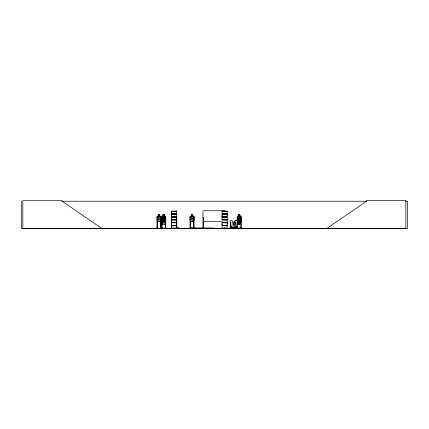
<?xml version="1.0" encoding="UTF-8"?>
<svg xmlns="http://www.w3.org/2000/svg" width="429" height="429" viewBox="0 0 429 429"><rect width="100%" height="100%" fill="white"/><g stroke="black" fill="none" stroke-linecap="round" stroke-linejoin="round"><path stroke-width="0.64" d="M176.764 225.3L171.654 225.3L171.659 222.785L176.764 222.785M176.764 216.699L171.654 216.699L171.659 214.189L176.764 214.189M222.083 225.3L222.083 222.785L227.198 222.785L227.193 225.3L222.083 225.3L222.088 224.045M222.083 216.699L222.083 214.189L227.198 214.189L227.193 216.699L222.083 216.699L222.088 215.444M227.193 224.045L227.193 222.785M227.193 215.444L227.193 214.189M174.742 228.33L178.845 228.11L171.648 228.228L171.654 225.804L176.764 225.804M178.839 228.126L171.659 228.158L171.659 225.804M231.88 227.81L232.153 222.544A1.367 1.335 -90 0 0 232.153 220.608A1.367 1.335 -90 0 0 230.271 220.608A1.367 1.335 -90 0 0 230.271 222.544L230.545 227.81L231.896 227.81M234.17 221.53L234.609 221.868L234.625 222.973A0.912 0.89 -90 0 1 234.808 224.405L234.615 227.917L233.725 227.917L233.542 224.405A0.912 0.89 -90 0 1 233.725 222.973L233.751 221.868L234.18 221.53M237.162 222.544L236.867 227.81L235.537 227.81L235.258 222.544A1.367 1.335 -90 0 1 235.258 220.608A1.367 1.335 -90 0 1 237.146 220.608A1.367 1.335 -90 0 1 237.162 222.544L237.162 222.544A1.367 1.335 -90 0 0 237.146 220.608A1.367 1.335 -90 0 0 235.28 220.608A1.367 1.335 -90 0 0 235.28 222.544L235.28 222.544M236.218 227.214C235.677 226.85 236.792 227.021 235.896 227.134M236.036 227.22L236.036 226.887L236.175 227.22M230.888 227.097C231.874 227.354 230.502 226.598 231.145 227.214M230.931 226.936L231.344 227.011L230.947 227.064M234.003 227.381L234.245 227.531L233.95 227.445M236.315 227.134L235.939 227.075L236.256 226.909M231.317 227.059L231.011 226.979M160.972 220.19L160.526 221.487L157.518 221.487M161.014 220.195L160.553 221.53L157.486 221.53L157.084 220.195M165.235 221.53L165.68 220.195L165.235 221.53L162.162 221.53L161.749 220.195L161.749 216.586L162.173 216.109L163.068 216.109L163.068 214.763L164.371 214.763L164.328 216.152L164.983 216.602L164.983 219.112L164.328 220.19L163.111 220.19L162.457 219.112L162.457 216.602L163.111 216.152L163.111 214.806L164.328 214.806M241.168 220.195L240.707 221.53L237.618 221.53L237.216 220.195M231.269 227.129L231.156 227.086M235.988 226.979L236.304 227.059L236.079 227.214M159.706 214.763L158.387 214.763L158.398 216.109L157.497 216.109L157.084 216.586L157.019 228.335L156.982 227.938L157.459 227.938L157.481 228.335L156.488 228.282L166.141 228.335L165.181 228.282L165.186 227.938L165.664 227.938M157.454 228.131L156.488 228.131M157.448 228.303L157.416 217.406L157.025 217.406M160.972 228.308L161.004 216.581L160.543 216.109L159.695 216.109M162.135 228.131L160.532 228.131M162.108 228.308L162.13 227.938L161.653 227.938M236.089 228.115L236.535 228.308L233.499 228.115L233.499 227.735M236.706 228.303L241.666 228.308L240.776 228.282L240.76 217.406L241.152 217.406M189.972 228.131L190.068 216.586L190.497 216.109L191.409 216.109M202.965 228.282L203.024 210.762L224.893 210.762M202.965 228.131L204.735 228.335M239.8 220.19L238.529 220.179L238.529 222.689L239.146 221.461C239.543 223.434 241.168 222.78 239.403 221.155C241.243 219.24 239.623 218.822 239.125 220.86C238.594 218.822 237.039 219.24 238.862 221.149L238.025 222.694L239.757 222.689L239.757 220.179L240.454 219.112L240.454 216.602L239.8 216.152L239.843 214.763L238.529 214.763L238.572 216.152L237.913 216.602L237.913 219.112L238.572 220.19M231.017 227.086L231.236 226.989M222.072 219.632L227.204 219.761M227.204 228.233L222.072 228.33M161.792 216.607L162.194 216.152L165.203 216.152M161.851 219.653L162.269 219.171L164.328 219.112M237.661 216.152L237.258 216.607L237.269 220.19M240.669 223.139L241.071 222.683L241.06 219.101L240.669 217.803M241.114 222.705L240.685 223.182L237.623 223.182L237.162 222.71M229.944 228.33L230.051 227.445L230.459 227.445L230.459 228.013M230.201 228.325L234.668 228.314M231.558 228.33L231.944 228.33L232.148 227.445M232.507 228.013L232.352 228.319L232.668 228.314M232.507 228.158L232.899 228.228M233.392 228.212C234.266 228.303 232.77 228.566 233.392 227.735L233.617 228.158M234.642 228.33L234.727 227.735M234.529 228.239L239.655 228.314L230.073 228.239M235.446 228.013L235.446 227.445L235.044 227.445L234.894 228.33M236.106 228.212L236.379 228.266M236.497 228.319L236.61 228.013M237.044 227.445L237.06 228.239M238.54 216.109L237.634 216.109L237.216 216.586L237.199 228.335L237.135 227.445M237.634 227.938L237.634 228.335L237.559 217.406L237.199 217.406M237.779 228.33L238.015 228.335M239.082 228.013L239.001 228.33M327.08 228.335L366.463 201.233L366.463 200.434L405.839 200.434L405.839 228.335L21.45 228.335L21.45 201.233M236.165 227.011L235.955 226.909M230.314 228.335L230.55 228.325M232.03 228.239L232.051 227.445M234.137 228.239L234.229 228.325M234.379 228.335L234.507 228.013L230.207 228.013L230.207 227.445M235.033 228.212L235.398 228.319L234.738 228.266M237.403 228.308L237.655 228.314M230.963 226.909L231.269 226.909M61.712 201.233L366.666 201.233M405.539 201.233L407.55 201.233L407.55 228.566L22.834 228.566L22.834 200.718L62.216 200.718L62.216 201.233L101.593 228.335M171.648 211.159L176.769 211.159M222.083 211.159L227.204 211.159M176.769 211.256L171.648 211.261L171.654 213.685L176.764 213.685M227.204 211.256L222.083 211.25L222.088 213.685L227.198 213.685L227.198 211.261M176.759 211.411L171.659 211.411L171.659 213.685M222.088 211.411L227.193 211.411M171.616 213.857L176.802 213.857M222.05 213.857L227.236 213.857M171.616 214.012L176.802 214.012M222.05 214.012L227.236 214.012M191.457 214.806L192.712 214.806L192.712 216.152L193.382 216.602L193.382 219.112L192.712 220.19L191.457 220.19L190.782 219.112L190.782 216.602L191.457 216.152L191.409 214.763L192.755 214.763L192.755 216.109L193.629 216.109L194.101 216.581L194.101 220.195L193.64 221.53L190.481 221.53L190.068 220.195M238.572 214.806L239.811 214.806M164.361 216.109L165.219 216.109L165.68 216.581L165.723 223.252M157.518 216.152L160.537 216.152M190.514 216.152L193.608 216.152M237.65 216.152L240.685 216.152L241.125 216.602M171.616 216.876L176.802 216.876M222.05 216.876L227.236 216.876M171.616 217.031L176.802 217.031M222.05 217.031L227.236 217.031M176.769 219.632L171.648 219.627L171.654 217.208L176.764 217.208M161.695 217.406L162.087 217.406L162.006 228.335L162.001 227.938M165.626 217.406L165.229 217.406L165.229 219.332M176.721 217.406L176.861 228.335M190.042 217.406L190.412 217.406L190.412 228.335L190.455 227.938M194.058 217.406L193.688 217.406L193.645 228.335M203.024 217.406L203.394 217.406L203.437 228.335M163.149 217.825L164.468 217.825M161.76 217.857L165.685 217.857M239.757 224.485L239.747 223.139L240.412 222.689L240.412 220.179L239.757 219.101L238.529 219.101L237.87 220.179L237.87 222.689L238.529 223.139L238.529 224.485M176.759 219.562L171.659 219.562L171.659 217.208M222.088 219.562L227.193 219.562L227.193 217.208L222.083 217.208L222.083 219.627L227.204 219.627M171.648 219.734L176.769 219.761M176.769 219.863L171.648 219.852L171.654 222.281L176.764 222.281M222.083 219.852L227.204 219.863M176.759 220.007L171.659 220.007L171.659 222.281M222.088 220.007L227.193 220.007M161.851 220.919L165.776 220.919M162.194 221.487L165.203 221.487M190.514 221.487L193.608 221.487M237.65 221.487L240.685 221.487M203.024 221.696L222.243 221.696M222.083 222.281L227.198 222.281L227.198 219.863M171.616 222.458L176.802 222.458M222.05 222.458L227.236 222.458M230.271 222.544L230.566 227.81M171.616 222.613L176.802 222.613M222.05 222.613L227.236 222.613M233.725 222.973L233.735 222.973A0.912 0.89 -90 0 0 233.553 224.405L233.553 224.405M234.615 222.973L234.625 222.973A0.912 0.89 -90 0 1 234.797 224.405L234.808 224.405M171.616 225.472L176.802 225.472M222.05 225.472L227.236 225.472M171.616 225.627L176.802 225.627M222.05 225.627L227.236 225.627M231.37 228.158L231.381 226.818L230.748 226.818L230.77 228.013M235.757 226.818L235.757 228.013L235.736 226.818L236.368 226.818L236.368 228.013M236.223 226.989L236.175 226.968M233.843 228.158L233.859 227.316L234.282 227.316L234.272 228.212M232.041 227.901L232.947 227.901M237.028 227.901L237.939 227.901M160.526 227.938L161.004 227.938M189.999 227.938L213.932 227.997L213.932 228.335M190.455 228.051L193.645 228.051M165.181 228.131L166.173 228.131M222.088 228.158L227.193 228.158M240.776 228.131L241.64 228.131M160.559 228.308L162.135 228.282M225.005 228.308L224.935 227.938M194.155 228.308L194.101 227.938M165.192 228.303L165.229 223.836M239.109 228.158L239.495 228.013L235.199 228.013L235.199 227.445M237.21 222.689L237.65 223.139M165.192 216.152L165.637 216.602L165.664 228.335M165.733 219.664L164.457 219.171L164.328 216.602L163.111 216.602L163.159 219.171M241.114 219.096L240.701 217.755L237.612 217.755L237.162 220.903M161.76 220.195L162.167 221.53M162.259 224.598L161.851 223.257L161.84 219.653L162.259 219.171L165.294 219.219L165.776 219.648L165.776 223.262L165.315 224.598L162.248 224.598L161.84 223.257M157.497 221.53L157.094 220.195L157.094 216.586M241.071 227.938L241.077 228.335M240.841 227.938L240.841 228.335M240.723 228.335L240.723 227.938L241.195 227.938L241.195 228.335L241.168 216.581L240.696 216.109L239.843 216.109L239.854 214.763M239.8 219.112L239.8 216.602L238.572 216.602L238.572 219.112M239.79 223.182L239.8 224.528L238.476 224.528L238.486 223.182M237.516 227.938L237.51 228.335M237.28 228.335L237.291 227.445L236.888 227.445L236.829 228.158M236.347 226.818L236.358 228.158M235.29 227.445L235.29 228.158M234.867 228.212L234.894 227.735L234.588 228.212M234.792 227.735L234.792 228.115M233.875 227.316L233.875 228.115M233.558 227.735L233.558 228.212M232.261 228.158L232.303 227.445L231.896 227.445L231.896 228.013M231.36 226.818L231.36 228.013M230.303 227.445L230.303 228.158M227.198 228.228L227.193 225.804L222.083 225.804L222.083 228.228M224.893 227.938L224.919 228.335M224.523 227.938L224.48 228.335M213.133 227.997L213.133 228.335M203.351 227.938L203.341 228.335M203.067 227.938L203.03 228.335M202.07 228.335L200.37 228.335M194.058 216.602L194.015 228.335M191.27 227.997L191.27 228.335M190.111 216.607L190.111 220.19M190.085 227.938L190.085 228.335M176.721 210.762L176.716 228.335M171.654 214.189L171.654 216.699M171.654 222.785L171.654 225.3M165.54 227.938L165.546 228.335M165.315 227.938L165.31 228.335M164.457 217.825L164.425 219.219L165.079 219.664L165.079 222.174L164.425 223.252L163.202 223.252L162.548 222.174L162.548 219.664L163.202 219.219L163.192 217.873M164.318 214.806L164.318 216.152M161.781 227.938L161.776 228.335L161.728 217.406M160.875 228.335L160.929 217.406L160.569 217.406L160.505 228.335M160.602 217.406L160.602 228.335M159.695 214.763L159.706 216.109M157.336 227.938L157.336 228.335M157.105 227.938L157.111 228.335M160.317 219.112L159.663 220.19L158.446 220.19L157.792 219.112L157.792 216.602L158.446 216.152L158.435 214.806L159.663 214.806L159.663 216.152L160.317 216.602L160.317 219.112M235.29 228.212L235.591 228.314L235.29 228.26M159.443 215.031L158.66 215.031L158.66 215.481L159.443 215.481L159.443 215.031M164.114 215.031L163.326 215.031L163.326 215.481L164.114 215.481L164.114 215.031M192.487 215.031L191.683 215.031L191.683 215.481L192.487 215.481L192.487 215.031M239.58 215.031L238.792 215.031L238.792 215.481L239.58 215.481L239.58 215.031M159.663 216.602L158.446 216.602L158.446 219.112L159.663 219.112L159.663 216.602M192.712 216.602L191.457 216.602L191.457 219.112L192.712 219.112L192.712 216.602M164.205 218.098L163.422 218.098L163.422 218.543L164.205 218.543L164.205 218.098M164.425 219.664L163.202 219.664L163.202 222.174L164.425 222.174L164.425 219.664M239.538 223.809L238.749 223.809L238.749 224.26L239.538 224.26L239.538 223.809"/></g></svg>
